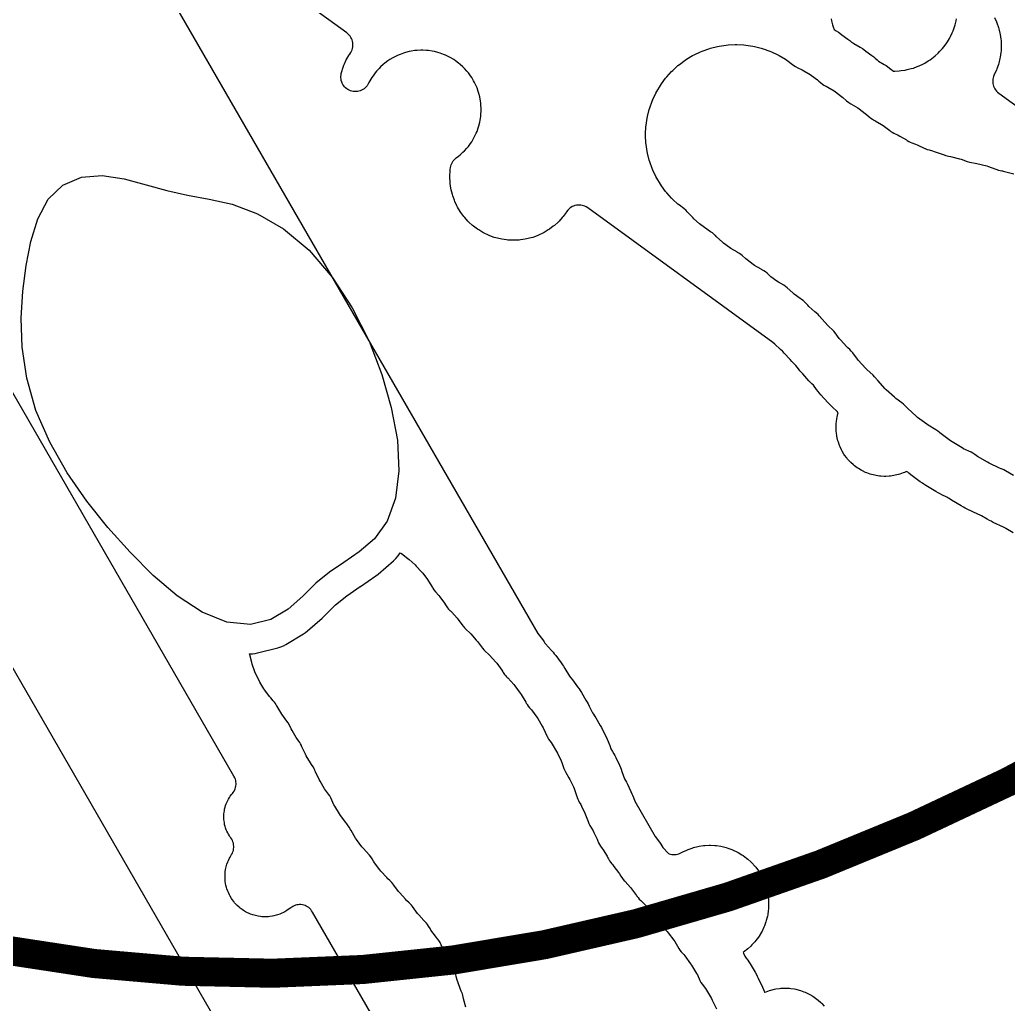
# Model space of a CAD drawing. Extents: x 425531 to 428300, y 1577248 to 1578701.
# Drawn here: x 427704.3 to 427976.1, y 1577688.6 to 1577959.4 of the extents above; entities that cross this region are included whole.
import ezdxf

# ---------------------------------------------------------------- set-up
doc = ezdxf.new("R2010")
doc.units = 21
for name, color, linetype, true_color in [('L-GOLF-CART', 7, 'Continuous', 0xcfcac0), ('L-GOLF-FWY', 7, 'Continuous', 0x6a9e35), ('L-GOLF-ROUGH', 7, 'Continuous', 0x4f7d2c), ('L-GOLF-WATR', 7, 'Continuous', 0x2b6f9a)]:
    doc.layers.add(name, color=color, linetype=linetype, true_color=true_color)

msp = doc.modelspace()

# ---------------------------------------------------------------- linework, layer by layer
at = {"layer": 'L-GOLF-CART', "const_width": 8}
msp.add_lwpolyline([(428027.73, 1577778.65), (428001.72, 1577763.38), (427975.84, 1577749.69), (427950.1, 1577737.58), (427924.5, 1577727.06), (427899.04, 1577718.12), (427873.72, 1577710.76), (427848.53, 1577704.98), (427823.48, 1577700.78), (427798.57, 1577698.16), (427773.79, 1577697.13), (427749.16, 1577697.68), (427724.66, 1577699.81), (427700.3, 1577703.52), (427676.07, 1577708.82), (427651.98, 1577715.69), (427628.04, 1577724.15), (427604.22, 1577734.19), (427580.55, 1577745.81), (427557.01, 1577759.02), (427533.61, 1577773.8), (427510.35, 1577790.17), (427487.23, 1577808.12), (427464.24, 1577827.65)], dxfattribs=at)
at = {"layer": 'L-GOLF-FWY'}
for points, elevation in [([(427977.51, 1577834.01), (427975.35, 1577835.3), (427974.81, 1577835.59), (427974.25, 1577835.82), (427974.11, 1577835.87), (427973.66, 1577836.06), (427970.78, 1577837.42), (427970.35, 1577837.65), (427967.62, 1577839.29), (427967.21, 1577839.56), (427966.87, 1577839.82), (427966.36, 1577840.16), (427965.82, 1577840.45), (427963.8, 1577841.4), (427963.37, 1577841.63), (427960.63, 1577843.27), (427960.22, 1577843.54), (427957.65, 1577845.45), (427957.27, 1577845.76), (427957.17, 1577845.85), (427956.7, 1577846.24), (427956.19, 1577846.58), (427954.05, 1577847.86), (427953.64, 1577848.14), (427951.12, 1577850.01), (427950.74, 1577850.32), (427948.41, 1577852.43), (427948.07, 1577852.77), (427947.71, 1577853.16), (427947.28, 1577853.6), (427946.81, 1577853.98), (427945.13, 1577855.23), (427944.75, 1577855.54), (427942.52, 1577857.56), (427942.18, 1577857.9), (427940.16, 1577860.13), (427939.85, 1577860.51), (427939.7, 1577860.71), (427939.31, 1577861.19), (427938.88, 1577861.62), (427937.14, 1577863.2), (427936.79, 1577863.54), (427934.91, 1577865.62), (427934.6, 1577866), (427933.29, 1577867.76), (427932.9, 1577868.24), (427932.47, 1577868.67), (427931.99, 1577869.1), (427931.65, 1577869.45), (427929.92, 1577871.35), (427929.61, 1577871.73), (427928.47, 1577873.26), (427928.08, 1577873.74), (427927.65, 1577874.17), (427926.79, 1577874.95), (427926.44, 1577875.3), (427924.86, 1577877.04), (427924.55, 1577877.42), (427924.5, 1577877.49), (427924.11, 1577877.96), (427923.76, 1577878.31), (427923.29, 1577878.7), (427923.25, 1577878.73), (427922.87, 1577879.04), (427921.26, 1577880.5), (427920.91, 1577880.85), (427920.32, 1577881.51), (427919.95, 1577881.87), (427919.64, 1577882.14), (427919.22, 1577882.45), (427919.08, 1577882.54), (427918.87, 1577882.69), (427917.21, 1577883.92), (427916.83, 1577884.23), (427915.31, 1577885.61), (427914.83, 1577886), (427914.32, 1577886.34), (427912.87, 1577887.21), (427912.47, 1577887.48), (427910.82, 1577888.7), (427910.44, 1577889.01), (427909.75, 1577889.64), (427909.27, 1577890.03), (427908.86, 1577890.31), (427908.5, 1577890.5), (427908.43, 1577890.54), (427908.22, 1577890.66), (427908.08, 1577890.74), (427906.32, 1577891.79), (427905.91, 1577892.07), (427904.26, 1577893.29), (427903.88, 1577893.6), (427902.9, 1577894.49), (427902.5, 1577894.82), (427902.17, 1577895.06), (427901.64, 1577895.37), (427901.64, 1577895.37), (427901.58, 1577895.4), (427899.82, 1577896.46), (427899.41, 1577896.73), (427897.76, 1577897.95), (427897.38, 1577898.26), (427895.86, 1577899.64), (427895.52, 1577899.99), (427895.51, 1577899.99), (427895.08, 1577900.42), (427894.7, 1577900.73), (427894.19, 1577901.08), (427893.55, 1577901.46), (427893.14, 1577901.73), (427891.52, 1577902.94), (427891.14, 1577903.25), (427889.64, 1577904.61), (427889.29, 1577904.95), (427887.99, 1577906.39), (427887.8, 1577906.58), (427887.8, 1577906.58), (427887.49, 1577906.91), (427886.9, 1577907.41), (427885.62, 1577908.36), (427885.24, 1577908.67), (427883.8, 1577909.97), (427883.45, 1577910.32), (427882.14, 1577911.76), (427881.83, 1577912.14), (427880.67, 1577913.71), (427880.4, 1577914.12), (427879.4, 1577915.79), (427879.17, 1577916.22), (427878.33, 1577917.98), (427878.15, 1577918.43), (427877.49, 1577920.27), (427877.35, 1577920.74), (427876.88, 1577922.63), (427876.78, 1577923.11), (427876.49, 1577925.03), (427876.45, 1577925.52), (427876.35, 1577927.47), (427876.35, 1577927.96), (427876.45, 1577929.9), (427876.49, 1577930.39), (427876.78, 1577932.32), (427876.88, 1577932.8), (427877.35, 1577934.69), (427877.49, 1577935.16), (427878.15, 1577936.99), (427878.33, 1577937.44), (427879.17, 1577939.2), (427879.4, 1577939.64), (427880.4, 1577941.31), (427880.67, 1577941.72), (427881.83, 1577943.28), (427882.14, 1577943.66), (427883.45, 1577945.1), (427883.8, 1577945.45), (427885.24, 1577946.76), (427885.62, 1577947.07), (427887.19, 1577948.23), (427887.59, 1577948.5), (427889.26, 1577949.5), (427889.7, 1577949.73), (427891.46, 1577950.57), (427891.91, 1577950.75), (427893.74, 1577951.41), (427894.21, 1577951.55), (427896.1, 1577952.03), (427896.58, 1577952.12), (427898.51, 1577952.41), (427899, 1577952.46), (427900.94, 1577952.55), (427901.43, 1577952.55), (427903.38, 1577952.46), (427903.87, 1577952.41), (427905.79, 1577952.12), (427906.28, 1577952.03), (427908.16, 1577951.55), (427908.63, 1577951.41), (427910.47, 1577950.75), (427910.92, 1577950.57), (427912.68, 1577949.73), (427913.11, 1577949.5), (427914.79, 1577948.5), (427915.19, 1577948.23), (427916.76, 1577947.07), (427916.87, 1577946.98), (427917.52, 1577946.51), (427918.19, 1577946.14), (427919.41, 1577945.56), (427919.85, 1577945.33), (427921.58, 1577944.29), (427921.99, 1577944.02), (427923.61, 1577942.82), (427923.99, 1577942.5), (427924.47, 1577942.07), (427924.94, 1577941.68), (427925.35, 1577941.41), (427925.89, 1577941.12), (427925.99, 1577941.07), (427926.42, 1577940.84), (427928.18, 1577939.79), (427928.59, 1577939.52), (427930.24, 1577938.29), (427930.62, 1577937.98), (427931.61, 1577937.08), (427932.2, 1577936.61), (427932.74, 1577936.28), (427934.68, 1577935.11), (427935.08, 1577934.84), (427936.73, 1577933.62), (427937.11, 1577933.31), (427937.82, 1577932.66), (427938.3, 1577932.27), (427938.71, 1577932), (427939.04, 1577931.82), (427939.14, 1577931.76), (427939.35, 1577931.64), (427939.47, 1577931.58), (427941.23, 1577930.52), (427941.63, 1577930.25), (427943.47, 1577928.89), (427943.5, 1577928.86), (427943.77, 1577928.66), (427944.11, 1577928.45), (427944.56, 1577928.21), (427945.82, 1577927.62), (427946.25, 1577927.38), (427948.04, 1577926.31), (427948.24, 1577926.18), (427948.68, 1577925.92), (427949.05, 1577925.73), (427949.52, 1577925.54), (427950.53, 1577925.18), (427950.98, 1577924.99), (427953.13, 1577923.97), (427953.21, 1577923.94), (427953.42, 1577923.84), (427953.8, 1577923.69), (427954.29, 1577923.55), (427955.22, 1577923.32), (427955.69, 1577923.17), (427957.9, 1577922.38), (427958.13, 1577922.3), (427958.18, 1577922.27), (427958.9, 1577922.03), (427959.65, 1577921.87), (427959.66, 1577921.86), (427960.15, 1577921.77), (427962.63, 1577921.15), (427963.1, 1577921), (427964.81, 1577920.39), (427965.4, 1577920.22), (427966, 1577920.1), (427966.94, 1577919.96), (427967.42, 1577919.86), (427970.14, 1577919.18), (427970.61, 1577919.04), (427973.38, 1577918.04), (427973.82, 1577917.9), (427974.28, 1577917.8), (427974.44, 1577917.77), (427974.69, 1577917.71), (427977.59, 1577916.98)], 70.46), ([(427826.87, 1577687.77), (427826.29, 1577690.07), (427826.24, 1577690.31), (427826.2, 1577690.49), (427826.19, 1577690.55), (427826.1, 1577690.97), (427825.96, 1577691.44), (427825.73, 1577692.01), (427825.62, 1577692.23), (427825.43, 1577692.68), (427824.69, 1577694.77), (427824.54, 1577695.24), (427824.28, 1577696.28), (427824.14, 1577696.77), (427823.99, 1577697.15), (427823.72, 1577697.71), (427823.72, 1577697.71), (427823.7, 1577697.76), (427822.8, 1577699.66), (427822.61, 1577700.11), (427822.24, 1577701.15), (427822.05, 1577701.63), (427821.86, 1577701.99), (427821.6, 1577702.43), (427821.54, 1577702.52), (427821.41, 1577702.72), (427820.35, 1577704.48), (427820.12, 1577704.91), (427819.81, 1577705.57), (427819.52, 1577706.11), (427819.25, 1577706.52), (427818.79, 1577707.08), (427818.79, 1577707.08), (427818.57, 1577707.35), (427817.33, 1577709.02), (427817.06, 1577709.43), (427816.64, 1577710.12), (427816.35, 1577710.56), (427816.09, 1577710.9), (427815.73, 1577711.28), (427815.59, 1577711.42), (427815.39, 1577711.63), (427813.96, 1577713.2), (427813.65, 1577713.58), (427812.25, 1577715.46), (427812.23, 1577715.5), (427812, 1577715.82), (427811.73, 1577716.13), (427811.36, 1577716.49), (427810.62, 1577717.16), (427810.28, 1577717.5), (427808.74, 1577719.2), (427808.43, 1577719.58), (427807.09, 1577721.39), (427806.54, 1577722.11), (427806.01, 1577722.66), (427805.5, 1577723.12), (427805.15, 1577723.46), (427803.55, 1577725.23), (427803.24, 1577725.61), (427801.81, 1577727.53), (427801.54, 1577727.94), (427801.14, 1577728.62), (427800.79, 1577729.13), (427800.4, 1577729.6), (427798.65, 1577731.53), (427798.34, 1577731.91), (427796.88, 1577733.88), (427796.61, 1577734.29), (427795.35, 1577736.39), (427795.21, 1577736.65), (427795.21, 1577736.65), (427794.86, 1577737.3), (427794.59, 1577737.7), (427794.2, 1577738.18), (427794.18, 1577738.2), (427793.87, 1577738.58), (427792.41, 1577740.54), (427792.14, 1577740.95), (427790.88, 1577743.05), (427790.65, 1577743.48), (427789.76, 1577745.37), (427789.48, 1577745.9), (427789.15, 1577746.39), (427788.34, 1577747.49), (427788.09, 1577747.88), (427786.85, 1577749.93), (427786.62, 1577750.37), (427785.6, 1577752.52), (427785.5, 1577752.75), (427785.43, 1577752.92), (427785.41, 1577752.97), (427785.24, 1577753.37), (427785.01, 1577753.8), (427784.67, 1577754.31), (427784.49, 1577754.55), (427784.22, 1577754.96), (427783.04, 1577756.93), (427782.81, 1577757.37), (427781.82, 1577759.44), (427781.72, 1577759.67), (427781.69, 1577759.75), (427781.47, 1577760.22), (427781.27, 1577760.57), (427780.98, 1577760.99), (427780.55, 1577761.58), (427780.28, 1577761.99), (427779.14, 1577763.89), (427778.91, 1577764.32), (427778.42, 1577765.35), (427778.05, 1577766.02), (427777.71, 1577766.49), (427776.29, 1577768.42), (427776.03, 1577768.81), (427774.92, 1577770.67), (427774.79, 1577770.88), (427774.79, 1577770.88), (427774.54, 1577771.32), (427774.3, 1577771.66), (427774.3, 1577771.66), (427773.97, 1577772.05), (427773.25, 1577772.84), (427772.94, 1577773.22), (427771.65, 1577774.96), (427771.38, 1577775.37), (427770.27, 1577777.22), (427770.04, 1577777.66), (427769.11, 1577779.61), (427768.93, 1577780.07), (427768.2, 1577782.1), (427768.05, 1577782.57), (427767.53, 1577784.67), (427767.46, 1577785.01), (427767.55, 1577785), (427768.25, 1577785.02), (427768.95, 1577785.1), (427769.64, 1577785.24), (427775.24, 1577786.64), (427776, 1577786.87), (427776.74, 1577787.18), (427777.44, 1577787.55), (427782.24, 1577790.45), (427782.82, 1577790.84), (427783.37, 1577791.28), (427787.37, 1577794.78), (427787.76, 1577795.14), (427791.06, 1577798.45), (427794.17, 1577800.97), (427797.88, 1577803.47), (427797.95, 1577803.52), (427802.15, 1577806.42), (427802.81, 1577806.93), (427807.01, 1577810.53), (427807.7, 1577811.2), (427808.31, 1577811.95), (427808.89, 1577812.76), (427809.22, 1577812.53), (427810.96, 1577811.24), (427811.34, 1577810.93), (427812.94, 1577809.48), (427813.29, 1577809.13), (427814.74, 1577807.53), (427815.06, 1577807.15), (427816.34, 1577805.41), (427816.62, 1577805), (427817.7, 1577803.19), (427817.84, 1577803), (427818.09, 1577802.59), (427818.57, 1577801.99), (427819.45, 1577801.01), (427819.76, 1577800.63), (427821.05, 1577798.89), (427821.33, 1577798.49), (427821.53, 1577798.15), (427821.87, 1577797.64), (427822.18, 1577797.26), (427822.61, 1577796.83), (427822.67, 1577796.78), (427823.02, 1577796.43), (427824.5, 1577794.79), (427824.81, 1577794.41), (427826.11, 1577792.67), (427826.26, 1577792.49), (427826.55, 1577792.1), (427827.09, 1577791.55), (427827.9, 1577790.81), (427828.25, 1577790.47), (427829.79, 1577788.76), (427830.11, 1577788.38), (427831.48, 1577786.53), (427831.87, 1577786.05), (427832.3, 1577785.62), (427833.14, 1577784.86), (427833.48, 1577784.52), (427835.09, 1577782.75), (427835.4, 1577782.37), (427836.82, 1577780.45), (427837.09, 1577780.05), (427837.22, 1577779.84), (427837.56, 1577779.33), (427837.87, 1577778.95), (427838.13, 1577778.69), (427838.21, 1577778.6), (427838.38, 1577778.42), (427838.47, 1577778.33), (427840.11, 1577776.52), (427840.42, 1577776.14), (427841.88, 1577774.18), (427842.15, 1577773.77), (427843.4, 1577771.67), (427843.53, 1577771.46), (427843.54, 1577771.44), (427843.65, 1577771.25), (427843.78, 1577771.01), (427844.05, 1577770.61), (427844.44, 1577770.13), (427844.64, 1577769.91), (427844.95, 1577769.53), (427846.41, 1577767.56), (427846.68, 1577767.16), (427847.94, 1577765.05), (427848.17, 1577764.62), (427849.32, 1577762.21), (427849.33, 1577762.17), (427849.48, 1577761.86), (427849.68, 1577761.5), (427849.97, 1577761.08), (427850.35, 1577760.56), (427850.63, 1577760.15), (427851.85, 1577758.1), (427852.09, 1577757.67), (427853.11, 1577755.51), (427853.3, 1577755.05), (427853.87, 1577753.45), (427854.1, 1577752.89), (427854.39, 1577752.35), (427855.27, 1577750.88), (427855.5, 1577750.44), (427856.48, 1577748.38), (427856.67, 1577747.92), (427857.44, 1577745.77), (427857.52, 1577745.54), (427857.53, 1577745.49), (427857.7, 1577745.01), (427857.86, 1577744.64), (427858.11, 1577744.19), (427858.49, 1577743.54), (427858.73, 1577743.11), (427859.65, 1577741.15), (427859.84, 1577740.7), (427860.51, 1577738.84), (427860.74, 1577738.27), (427861.03, 1577737.73), (427861.89, 1577736.3), (427862.12, 1577735.87), (427863.01, 1577733.99), (427863.13, 1577733.69), (427863.13, 1577733.69), (427863.41, 1577733.01), (427863.64, 1577732.58), (427863.98, 1577732.07), (427864.43, 1577731.47), (427864.7, 1577731.06), (427865.76, 1577729.31), (427865.99, 1577728.87), (427866.1, 1577728.63), (427866.39, 1577728.09), (427866.66, 1577727.68), (427867.05, 1577727.21), (427867.32, 1577726.91), (427867.63, 1577726.53), (427868.88, 1577724.84), (427869.16, 1577724.44), (427869.54, 1577723.8), (427869.97, 1577723.17), (427870.48, 1577722.59), (427870.54, 1577722.54), (427870.71, 1577722.36), (427872.2, 1577720.71), (427872.51, 1577720.33), (427873.83, 1577718.55), (427873.97, 1577718.35), (427873.99, 1577718.32), (427874.12, 1577718.15), (427874.27, 1577717.92), (427874.58, 1577717.54), (427875.02, 1577717.11), (427875.34, 1577716.82), (427875.69, 1577716.47), (427877.28, 1577714.71), (427877.59, 1577714.33), (427879.01, 1577712.42), (427879.19, 1577712.15), (427879.19, 1577712.16), (427879.6, 1577711.54), (427879.91, 1577711.16), (427880.21, 1577710.86), (427880.25, 1577710.82), (427880.42, 1577710.64), (427880.55, 1577710.51), (427882.25, 1577708.63), (427882.56, 1577708.26), (427884.07, 1577706.23), (427884.34, 1577705.82), (427885.45, 1577703.95), (427885.79, 1577703.46), (427886.16, 1577702.99), (427886.83, 1577702.25), (427887.13, 1577701.89), (427888.71, 1577699.76), (427888.98, 1577699.35), (427890.34, 1577697.08), (427890.57, 1577696.65), (427891.27, 1577695.17), (427891.56, 1577694.62), (427891.9, 1577694.12), (427892.79, 1577692.92), (427893.06, 1577692.51), (427894.45, 1577690.2), (427894.68, 1577689.76), (427895.83, 1577687.33)], 70.8)]:
    msp.add_lwpolyline(points, dxfattribs=dict(at, elevation=elevation))
at = {"layer": 'L-GOLF-ROUGH'}
for points, elevation in [([(427742.24, 1577971.58), (427846.73, 1577790.59), (427848.06, 1577788.79), (427848.46, 1577788.23), (427848.67, 1577787.92), (427848.72, 1577787.86), (427848.84, 1577787.74), (427850.48, 1577785.92), (427850.93, 1577785.4), (427851.24, 1577785.02), (427851.66, 1577784.48), (427853.12, 1577782.52), (427853.52, 1577781.96), (427853.79, 1577781.55), (427854.16, 1577780.97), (427855.41, 1577778.87), (427855.46, 1577778.8), (427855.46, 1577778.79), (427855.77, 1577778.41), (427856.2, 1577777.87), (427857.66, 1577775.9), (427858.05, 1577775.34), (427858.32, 1577774.93), (427858.69, 1577774.35), (427859.95, 1577772.25), (427860.29, 1577771.65), (427860.52, 1577771.22), (427860.83, 1577770.61), (427861.72, 1577768.72), (427861.99, 1577768.34), (427862.27, 1577767.93), (427862.63, 1577767.35), (427863.86, 1577765.3), (427864.2, 1577764.7), (427864.43, 1577764.27), (427864.74, 1577763.65), (427865.76, 1577761.49), (427866.04, 1577760.86), (427866.23, 1577760.41), (427866.48, 1577759.77), (427866.79, 1577758.89), (427867.28, 1577758.07), (427867.62, 1577757.47), (427867.85, 1577757.04), (427868.16, 1577756.43), (427869.14, 1577754.36), (427869.42, 1577753.73), (427869.6, 1577753.28), (427869.85, 1577752.64), (427870.58, 1577750.61), (427870.84, 1577750.14), (427871.07, 1577749.71), (427871.38, 1577749.1), (427872.31, 1577747.14), (427872.59, 1577746.51), (427872.77, 1577746.06), (427873.02, 1577745.42), (427873.36, 1577744.47), (427878.99, 1577734.72), (427880.13, 1577733.18), (427880.53, 1577732.62), (427880.8, 1577732.21), (427881.1, 1577731.74), (427882.57, 1577730.12), (427882.61, 1577730.07), (427882.8, 1577729.99), (427883.17, 1577729.87), (427883.56, 1577729.79), (427883.95, 1577729.75), (427884.35, 1577729.75), (427884.75, 1577729.78), (427885.13, 1577729.86), (427885.51, 1577729.97), (427885.88, 1577730.13), (427886.4, 1577730.41), (427886.41, 1577730.4), (427886.6, 1577730.51), (427887.68, 1577731.02), (427888.04, 1577731.17), (427889.16, 1577731.57), (427889.54, 1577731.68), (427890.69, 1577731.97), (427891.08, 1577732.05), (427892.26, 1577732.22), (427892.65, 1577732.26), (427893.84, 1577732.32), (427894.23, 1577732.32), (427895.42, 1577732.26), (427895.81, 1577732.22), (427896.99, 1577732.05), (427897.38, 1577731.97), (427898.53, 1577731.68), (427898.91, 1577731.57), (427900.03, 1577731.17), (427900.39, 1577731.02), (427901.47, 1577730.51), (427901.82, 1577730.32), (427902.84, 1577729.71), (427903.17, 1577729.49), (427904.12, 1577728.78), (427904.43, 1577728.53), (427905.31, 1577727.73), (427905.59, 1577727.45), (427906.39, 1577726.57), (427906.64, 1577726.27), (427907.35, 1577725.31), (427907.57, 1577724.98), (427908.18, 1577723.96), (427908.36, 1577723.61), (427908.87, 1577722.54), (427909.02, 1577722.17), (427909.43, 1577721.05), (427909.54, 1577720.67), (427909.83, 1577719.52), (427909.91, 1577719.13), (427910.08, 1577717.95), (427910.12, 1577717.56), (427910.18, 1577716.37), (427910.18, 1577715.98), (427910.12, 1577714.79), (427910.08, 1577714.4), (427909.91, 1577713.22), (427909.83, 1577712.83), (427909.54, 1577711.68), (427909.43, 1577711.3), (427909.02, 1577710.18), (427908.87, 1577709.82), (427908.36, 1577708.74), (427908.18, 1577708.39), (427907.57, 1577707.37), (427907.35, 1577707.04), (427906.64, 1577706.09), (427906.39, 1577705.78), (427905.59, 1577704.9), (427905.31, 1577704.62), (427904.43, 1577703.82), (427904.12, 1577703.57), (427903.17, 1577702.86), (427903.13, 1577702.84), (427903.23, 1577702.64), (427903.6, 1577701.84), (427904.03, 1577701.26), (427904.43, 1577700.7), (427904.7, 1577700.29), (427905.07, 1577699.71), (427906.46, 1577697.39), (427906.8, 1577696.8), (427907.03, 1577696.36), (427907.34, 1577695.75), (427908.49, 1577693.31), (427908.77, 1577692.68), (427908.96, 1577692.23), (427909.09, 1577691.88), (427909.16, 1577691.91), (427909.52, 1577692.06), (427910.45, 1577692.39), (427910.82, 1577692.5), (427911.78, 1577692.74), (427912.16, 1577692.82), (427913.14, 1577692.96), (427913.53, 1577693), (427914.51, 1577693.05), (427914.9, 1577693.05), (427915.89, 1577693), (427916.28, 1577692.96), (427917.25, 1577692.82), (427917.63, 1577692.74), (427918.59, 1577692.5), (427918.97, 1577692.39), (427919.89, 1577692.06), (427920.26, 1577691.91), (427921.15, 1577691.49), (427921.49, 1577691.3), (427922.34, 1577690.8), (427922.66, 1577690.58), (427923.45, 1577689.99), (427923.76, 1577689.74), (427924.49, 1577689.08), (427924.76, 1577688.8), (427925.42, 1577688.07)], 68.7), ([(427835.26, 1577626.46), (427784.76, 1577713.93), (427784.5, 1577714.34), (427784.26, 1577714.64), (427783.99, 1577714.92), (427783.7, 1577715.17), (427783.39, 1577715.39), (427783.05, 1577715.58), (427782.7, 1577715.74), (427782.34, 1577715.86), (427781.96, 1577715.95), (427781.58, 1577716), (427781.19, 1577716.01), (427780.81, 1577715.99), (427780.43, 1577715.93), (427780.06, 1577715.83), (427779.7, 1577715.7), (427779.35, 1577715.53), (427779.02, 1577715.34), (427778.78, 1577715.16), (427778.76, 1577715.14), (427778.04, 1577714.62), (427777.73, 1577714.41), (427777.14, 1577714.05), (427776.79, 1577713.87), (427776.16, 1577713.57), (427775.8, 1577713.42), (427775.15, 1577713.19), (427774.77, 1577713.07), (427774.1, 1577712.9), (427773.72, 1577712.83), (427773.03, 1577712.73), (427772.64, 1577712.69), (427771.95, 1577712.65), (427771.56, 1577712.65), (427770.86, 1577712.69), (427770.47, 1577712.73), (427769.79, 1577712.83), (427769.4, 1577712.9), (427768.73, 1577713.07), (427768.35, 1577713.19), (427767.7, 1577713.42), (427767.34, 1577713.57), (427766.71, 1577713.87), (427766.37, 1577714.05), (427765.77, 1577714.41), (427765.45, 1577714.63), (427764.89, 1577715.04), (427764.59, 1577715.29), (427764.07, 1577715.75), (427763.79, 1577716.03), (427763.33, 1577716.54), (427763.08, 1577716.85), (427762.67, 1577717.41), (427762.45, 1577717.73), (427762.09, 1577718.33), (427761.91, 1577718.67), (427761.61, 1577719.3), (427761.46, 1577719.66), (427761.23, 1577720.31), (427761.11, 1577720.69), (427760.95, 1577721.36), (427760.87, 1577721.75), (427760.77, 1577722.43), (427760.73, 1577722.82), (427760.7, 1577723.51), (427760.7, 1577723.91), (427760.73, 1577724.6), (427760.77, 1577724.99), (427760.87, 1577725.68), (427760.95, 1577726.06), (427761.11, 1577726.73), (427761.23, 1577727.11), (427761.46, 1577727.76), (427761.61, 1577728.12), (427761.91, 1577728.75), (427762.09, 1577729.1), (427762.49, 1577729.76), (427762.72, 1577730.2), (427762.87, 1577730.56), (427762.99, 1577730.93), (427763.06, 1577731.32), (427763.1, 1577731.71), (427763.1, 1577732.1), (427763.06, 1577732.49), (427762.99, 1577732.88), (427762.87, 1577733.25), (427762.72, 1577733.61), (427762.54, 1577733.96), (427762.27, 1577734.37), (427762.13, 1577734.56), (427761.91, 1577734.88), (427761.61, 1577735.37), (427761.43, 1577735.72), (427761.18, 1577736.24), (427761.03, 1577736.6), (427760.84, 1577737.14), (427760.73, 1577737.52), (427760.59, 1577738.07), (427760.51, 1577738.46), (427760.43, 1577739.02), (427760.39, 1577739.41), (427760.36, 1577739.98), (427760.36, 1577740.38), (427760.39, 1577740.95), (427760.43, 1577741.34), (427760.51, 1577741.91), (427760.59, 1577742.29), (427760.73, 1577742.85), (427760.84, 1577743.22), (427761.03, 1577743.76), (427761.18, 1577744.12), (427761.43, 1577744.64), (427761.61, 1577744.99), (427761.91, 1577745.48), (427762.13, 1577745.8), (427762.47, 1577746.26), (427762.59, 1577746.42), (427762.71, 1577746.57), (427762.71, 1577746.57), (427762.95, 1577746.87), (427763.17, 1577747.19), (427763.35, 1577747.53), (427763.5, 1577747.89), (427763.62, 1577748.26), (427763.7, 1577748.63), (427763.74, 1577749.02), (427763.74, 1577749.41), (427763.71, 1577749.79), (427763.64, 1577750.17), (427763.53, 1577750.54), (427763.39, 1577750.9), (427763.16, 1577751.33), (427640.08, 1577964.52)], 68.7), ([(427977.43, 1577818.29), (427975.43, 1577819.49), (427975.3, 1577819.55), (427975.11, 1577819.63), (427974.98, 1577819.69), (427974.79, 1577819.78), (427971.95, 1577821.12), (427971.34, 1577821.43), (427970.91, 1577821.66), (427970.31, 1577822), (427968.73, 1577822.95), (427968.3, 1577823.12), (427967.67, 1577823.4), (427964.79, 1577824.76), (427964.18, 1577825.07), (427963.75, 1577825.3), (427963.15, 1577825.64), (427960.42, 1577827.28), (427959.84, 1577827.65), (427959.43, 1577827.92), (427959.18, 1577828.1), (427957.82, 1577828.74), (427957.2, 1577829.05), (427956.77, 1577829.28), (427956.17, 1577829.62), (427953.43, 1577831.26), (427952.85, 1577831.63), (427952.44, 1577831.9), (427951.88, 1577832.3), (427949.31, 1577834.2), (427948.77, 1577834.63), (427948.42, 1577834.92), (427948.04, 1577835.14), (427947.5, 1577834.88), (427947.14, 1577834.73), (427946.26, 1577834.42), (427945.89, 1577834.3), (427944.98, 1577834.08), (427944.6, 1577834), (427943.68, 1577833.87), (427943.29, 1577833.83), (427942.36, 1577833.78), (427941.97, 1577833.78), (427941.04, 1577833.83), (427940.65, 1577833.87), (427939.73, 1577834), (427939.35, 1577834.08), (427938.45, 1577834.3), (427938.07, 1577834.42), (427937.2, 1577834.73), (427936.83, 1577834.88), (427935.99, 1577835.28), (427935.65, 1577835.46), (427934.85, 1577835.94), (427934.52, 1577836.16), (427933.78, 1577836.71), (427933.47, 1577836.96), (427932.79, 1577837.59), (427932.51, 1577837.86), (427931.88, 1577838.55), (427931.64, 1577838.86), (427931.08, 1577839.6), (427930.86, 1577839.93), (427930.39, 1577840.72), (427930.2, 1577841.07), (427929.8, 1577841.91), (427929.65, 1577842.27), (427929.34, 1577843.15), (427929.23, 1577843.52), (427929, 1577844.42), (427928.92, 1577844.81), (427928.79, 1577845.73), (427928.75, 1577846.12), (427928.7, 1577847.05), (427928.7, 1577847.44), (427928.75, 1577848.37), (427928.79, 1577848.76), (427928.92, 1577849.68), (427929, 1577850.06), (427929.23, 1577850.96), (427929.32, 1577851.27), (427929.03, 1577851.62), (427928.96, 1577851.71), (427927.73, 1577852.82), (427927.24, 1577853.3), (427926.89, 1577853.64), (427926.42, 1577854.14), (427924.54, 1577856.21), (427924.09, 1577856.74), (427923.78, 1577857.11), (427923.35, 1577857.66), (427922.49, 1577858.82), (427922.09, 1577859.2), (427921.75, 1577859.55), (427921.27, 1577860.04), (427919.55, 1577861.94), (427919.1, 1577862.47), (427918.79, 1577862.84), (427918.37, 1577863.39), (427917.68, 1577864.31), (427917.38, 1577864.58), (427916.89, 1577865.05), (427916.54, 1577865.4), (427916.07, 1577865.9), (427914.49, 1577867.64), (427914.04, 1577868.16), (427913.99, 1577868.21), (427913.99, 1577868.22), (427913.47, 1577868.67), (427911.85, 1577870.13), (427911.37, 1577870.59), (427860.43, 1577907.59), (427860.01, 1577907.87), (427859.66, 1577908.05), (427859.28, 1577908.2), (427858.9, 1577908.31), (427858.5, 1577908.38), (427858.1, 1577908.41), (427857.7, 1577908.4), (427857.3, 1577908.35), (427856.91, 1577908.26), (427856.53, 1577908.13), (427856.16, 1577907.96), (427855.82, 1577907.76), (427855.49, 1577907.52), (427855.19, 1577907.25), (427854.92, 1577906.96), (427854.62, 1577906.55), (427854.58, 1577906.49), (427854.47, 1577906.33), (427853.68, 1577905.27), (427853.43, 1577904.96), (427852.54, 1577903.98), (427852.26, 1577903.7), (427851.28, 1577902.81), (427850.97, 1577902.56), (427849.91, 1577901.77), (427849.58, 1577901.55), (427848.44, 1577900.87), (427848.1, 1577900.69), (427846.9, 1577900.12), (427846.53, 1577899.97), (427845.29, 1577899.52), (427844.91, 1577899.41), (427843.62, 1577899.09), (427843.24, 1577899.01), (427841.93, 1577898.82), (427841.54, 1577898.78), (427840.21, 1577898.71), (427839.82, 1577898.71), (427838.49, 1577898.78), (427838.1, 1577898.82), (427836.79, 1577899.01), (427836.41, 1577899.09), (427835.12, 1577899.41), (427834.74, 1577899.52), (427833.49, 1577899.97), (427833.13, 1577900.12), (427831.93, 1577900.69), (427831.59, 1577900.87), (427830.45, 1577901.55), (427830.12, 1577901.77), (427829.06, 1577902.56), (427828.75, 1577902.81), (427827.77, 1577903.7), (427827.49, 1577903.98), (427826.6, 1577904.96), (427826.35, 1577905.27), (427825.56, 1577906.33), (427825.34, 1577906.66), (427824.66, 1577907.8), (427824.48, 1577908.14), (427823.91, 1577909.34), (427823.76, 1577909.7), (427823.31, 1577910.95), (427823.2, 1577911.33), (427822.88, 1577912.62), (427822.8, 1577913), (427822.61, 1577914.31), (427822.57, 1577914.7), (427822.5, 1577916.03), (427822.5, 1577916.42), (427822.57, 1577917.75), (427822.61, 1577918.14), (427822.69, 1577918.73), (427822.77, 1577919.11), (427822.88, 1577919.49), (427823.03, 1577919.85), (427823.22, 1577920.2), (427823.44, 1577920.52), (427823.69, 1577920.82), (427823.96, 1577921.1), (427824.27, 1577921.35), (427824.93, 1577921.84), (427825.38, 1577922.21), (427826.13, 1577922.9), (427826.55, 1577923.31), (427827.23, 1577924.06), (427827.6, 1577924.52), (427828.21, 1577925.33), (427828.54, 1577925.82), (427829.06, 1577926.69), (427829.33, 1577927.21), (427829.77, 1577928.13), (427829.99, 1577928.67), (427830.33, 1577929.63), (427830.51, 1577930.19), (427830.75, 1577931.17), (427830.87, 1577931.75), (427831.02, 1577932.75), (427831.07, 1577933.34), (427831.12, 1577934.35), (427831.12, 1577934.94), (427831.07, 1577935.96), (427831.02, 1577936.54), (427830.87, 1577937.54), (427830.75, 1577938.12), (427830.51, 1577939.11), (427830.33, 1577939.67), (427829.99, 1577940.62), (427829.77, 1577941.17), (427829.33, 1577942.08), (427829.06, 1577942.6), (427828.54, 1577943.47), (427828.21, 1577943.96), (427827.6, 1577944.78), (427827.23, 1577945.23), (427826.55, 1577945.98), (427826.13, 1577946.4), (427825.38, 1577947.08), (427824.93, 1577947.45), (427824.11, 1577948.06), (427823.62, 1577948.39), (427822.75, 1577948.91), (427822.23, 1577949.18), (427821.32, 1577949.62), (427820.77, 1577949.84), (427819.82, 1577950.19), (427819.25, 1577950.36), (427818.27, 1577950.6), (427817.69, 1577950.72), (427816.69, 1577950.87), (427816.1, 1577950.92), (427815.09, 1577950.97), (427814.5, 1577950.97), (427813.49, 1577950.92), (427812.9, 1577950.87), (427811.9, 1577950.72), (427811.32, 1577950.6), (427810.34, 1577950.36), (427809.78, 1577950.19), (427808.82, 1577949.84), (427808.28, 1577949.62), (427807.36, 1577949.18), (427806.84, 1577948.91), (427805.97, 1577948.39), (427805.48, 1577948.06), (427804.67, 1577947.45), (427804.21, 1577947.08), (427803.46, 1577946.4), (427803.05, 1577945.98), (427802.36, 1577945.23), (427801.99, 1577944.78), (427801.39, 1577943.96), (427801.06, 1577943.47), (427800.54, 1577942.6), (427800.26, 1577942.08), (427800.16, 1577941.88), (427799.98, 1577941.53), (427799.76, 1577941.21), (427799.51, 1577940.9), (427799.23, 1577940.63), (427798.93, 1577940.38), (427798.6, 1577940.16), (427798.26, 1577939.97), (427797.9, 1577939.82), (427797.52, 1577939.71), (427797.13, 1577939.63), (427796.74, 1577939.59), (427796.35, 1577939.59), (427795.96, 1577939.63), (427795.58, 1577939.71), (427795.2, 1577939.82), (427794.84, 1577939.97), (427794.49, 1577940.16), (427794.16, 1577940.38), (427793.86, 1577940.63), (427793.58, 1577940.9), (427793.33, 1577941.21), (427793.12, 1577941.53), (427792.93, 1577941.88), (427792.78, 1577942.24), (427792.67, 1577942.62), (427792.59, 1577943), (427792.55, 1577943.39), (427792.55, 1577943.79), (427792.59, 1577944.18), (427792.67, 1577944.56), (427792.87, 1577945.37), (427792.98, 1577945.75), (427793.39, 1577946.87), (427793.54, 1577947.23), (427794.04, 1577948.31), (427794.23, 1577948.65), (427794.84, 1577949.67), (427794.99, 1577949.9), (427794.99, 1577949.9), (427795.32, 1577950.39), (427795.5, 1577950.74), (427795.65, 1577951.1), (427795.77, 1577951.48), (427795.84, 1577951.87), (427795.88, 1577952.26), (427795.88, 1577952.65), (427795.84, 1577953.05), (427795.76, 1577953.43), (427795.64, 1577953.81), (427795.49, 1577954.17), (427795.3, 1577954.52), (427795.08, 1577954.85), (427794.83, 1577955.15), (427794.54, 1577955.43), (427794.16, 1577955.73), (427785.32, 1577962.16)], 70.99), ([(427927.38, 1577959.63), (427927.5, 1577959.05), (427927.77, 1577957.95), (427927.94, 1577957.39), (427928.21, 1577956.64), (427928.78, 1577956.3), (427929.36, 1577955.93), (427929.77, 1577955.66), (427930.33, 1577955.26), (427931.95, 1577954.06), (427932.49, 1577953.64), (427932.87, 1577953.33), (427933.05, 1577953.18), (427933.62, 1577952.85), (427935.38, 1577951.8), (427935.96, 1577951.43), (427936.37, 1577951.16), (427936.93, 1577950.76), (427938.58, 1577949.54), (427939.12, 1577949.12), (427939.5, 1577948.8), (427940.02, 1577948.36), (427940.41, 1577948), (427941.9, 1577947.1), (427942.47, 1577946.74), (427942.87, 1577946.47), (427943.42, 1577946.09), (427944.54, 1577945.25), (427944.9, 1577945.25), (427946.03, 1577945.31), (427946.61, 1577945.37), (427947.73, 1577945.53), (427948.31, 1577945.65), (427949.4, 1577945.92), (427949.97, 1577946.09), (427951.03, 1577946.47), (427951.57, 1577946.7), (427952.59, 1577947.18), (427953.11, 1577947.46), (427954.08, 1577948.04), (427954.57, 1577948.37), (427955.48, 1577949.04), (427955.93, 1577949.41), (427956.77, 1577950.17), (427957.19, 1577950.59), (427957.94, 1577951.42), (427958.32, 1577951.88), (427958.99, 1577952.78), (427959.32, 1577953.27), (427959.9, 1577954.24), (427960.18, 1577954.76), (427960.66, 1577955.78), (427960.88, 1577956.33), (427961.26, 1577957.39), (427961.43, 1577957.95), (427961.71, 1577959.05), (427961.82, 1577959.63)], 70.99), ([(427972.24, 1577959.98), (427972.79, 1577958.83), (427972.94, 1577958.47), (427973.36, 1577957.27), (427973.48, 1577956.9), (427973.79, 1577955.66), (427973.86, 1577955.28), (427974.05, 1577954.02), (427974.09, 1577953.63), (427974.15, 1577952.36), (427974.15, 1577951.97), (427974.09, 1577950.7), (427974.05, 1577950.31), (427973.86, 1577949.05), (427973.79, 1577948.66), (427973.48, 1577947.43), (427973.36, 1577947.05), (427972.94, 1577945.86), (427972.79, 1577945.49), (427972.2, 1577944.26), (427972.01, 1577943.8), (427971.9, 1577943.43), (427971.82, 1577943.04), (427971.79, 1577942.65), (427971.79, 1577942.25), (427971.83, 1577941.86), (427971.91, 1577941.47), (427972.02, 1577941.09), (427972.18, 1577940.73), (427972.36, 1577940.38), (427972.59, 1577940.06), (427972.84, 1577939.75), (427973.12, 1577939.48), (427973.51, 1577939.17), (427989.82, 1577927.32)], 70.99), ([(427683.62, 1577813.3), (427763.86, 1577674.32)], 69.84)]:
    msp.add_lwpolyline(points, dxfattribs=dict(at, elevation=elevation))
at = {"layer": 'L-GOLF-WATR', "elevation": 68.8}
msp.add_lwpolyline([(427785.7, 1577804.4), (427782.1, 1577800.8), (427778.1, 1577797.3), (427773.3, 1577794.4), (427767.7, 1577793), (427761.2, 1577793.7), (427754.4, 1577796.4), (427747.5, 1577800.9), (427740.9, 1577806.5), (427734.6, 1577812.9), (427728.5, 1577819.7), (427722.7, 1577827), (427717.3, 1577834.8), (427712.5, 1577843.2), (427708.7, 1577851.9), (427706.2, 1577860.8), (427704.9, 1577869.3), (427704.6, 1577877.3), (427705.1, 1577884.7), (427706, 1577891.8), (427707.3, 1577898.4), (427709.2, 1577904.6), (427712.1, 1577910), (427716.1, 1577913.9), (427721.2, 1577916.1), (427726.9, 1577916.5), (427733, 1577915.6), (427739, 1577914), (427744.7, 1577912.4), (427750.4, 1577911.1), (427756.3, 1577910), (427762.7, 1577908.6), (427769.6, 1577906), (427776.8, 1577901.9), (427783.8, 1577896), (427790.2, 1577888.6), (427795.7, 1577880.1), (427800.3, 1577871), (427803.8, 1577861.8), (427806.4, 1577852.7), (427808.1, 1577843.7), (427808.5, 1577835.3), (427807.6, 1577827.8), (427805.3, 1577821.5), (427801.8, 1577816.6), (427797.6, 1577813), (427793.4, 1577810.1), (427789.4, 1577807.4), (427785.7, 1577804.4)], close=True, dxfattribs=at)

doc.saveas('drawing.dxf')
